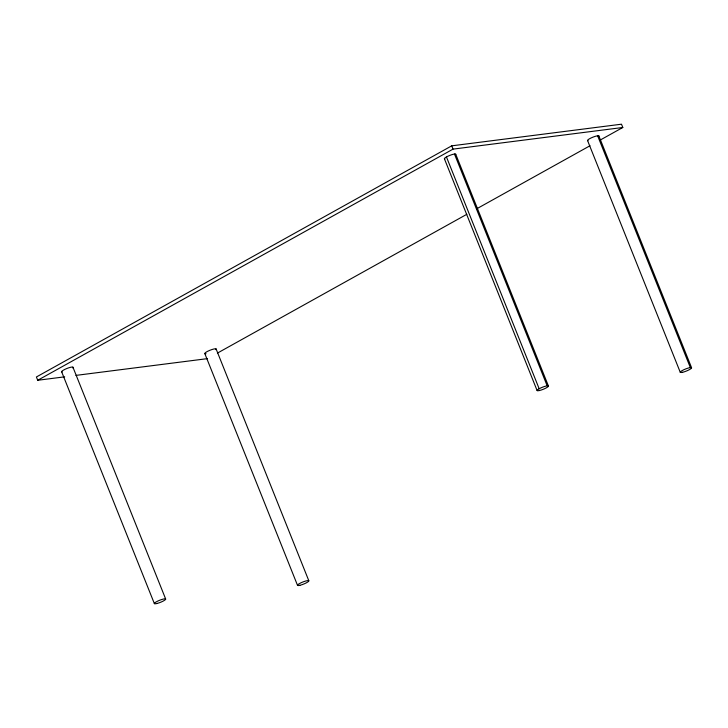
<?xml version="1.0" encoding="UTF-8"?>
<svg xmlns="http://www.w3.org/2000/svg" width="728" height="728" viewBox="0 0 728 728"><rect width="100%" height="100%" fill="white"/><g stroke="black" fill="none" stroke-linecap="round" stroke-linejoin="round"><path stroke-width="1.09" d="M599.945 140.204L622.804 127.482L621.485 124.197L451.715 145.837L36.4 376.977L37.72 380.271L64.701 376.831M37.72 380.271L453.025 149.122L622.804 127.482M217.426 353.098L466.812 214.305M476.749 208.772L590.017 145.737M75.94 375.393L207.489 358.631M598.844 135.881L691.555 367.686M597.624 135.781L690.344 367.585M587.587 140.595L680.307 372.399M455.683 154.127L548.393 385.931M451.715 145.837L453.025 149.122M454.472 154.027L547.183 385.831M446.446 156.948L539.166 388.743M444.435 158.841L537.146 390.645M216.089 348.912L308.799 580.707M204.832 353.626L297.552 585.421M72.927 367.158L165.638 598.953M61.68 371.871L154.391 603.667M206.051 353.726A6.124 1.119 -21.8 0 1 209.546 350.432A6.124 1.119 -21.8 0 1 215.788 349.64M62.108 372.008A6.124 1.119 -21.8 0 1 67.122 368.386A6.124 1.119 -21.8 0 1 72.636 367.886M588.024 140.732A6.124 1.119 -21.8 0 1 593.038 137.11A6.124 1.119 -21.8 0 1 598.543 136.609M444.863 158.977A6.124 1.119 -21.8 0 1 449.877 155.355A6.124 1.119 -21.8 0 1 455.391 154.864M682.6 372.29A6.124 1.119 -21.8 0 0 691.6 367.977A6.124 1.119 -21.8 0 0 683.583 369.851A6.124 1.119 -21.8 0 0 682.6 372.29M156.684 603.567A6.124 1.119 -21.8 0 0 165.684 599.253A6.124 1.119 -21.8 0 0 157.676 601.119A6.124 1.119 -21.8 0 0 156.684 603.567M299.845 585.321A6.124 1.119 -21.8 0 0 308.845 581.008A6.124 1.119 -21.8 0 0 300.828 582.873A6.124 1.119 -21.8 0 0 299.845 585.321M539.439 390.536A6.124 1.119 -21.8 0 0 548.439 386.222A6.124 1.119 -21.8 0 0 540.431 388.097A6.124 1.119 -21.8 0 0 539.439 390.536"/></g></svg>
